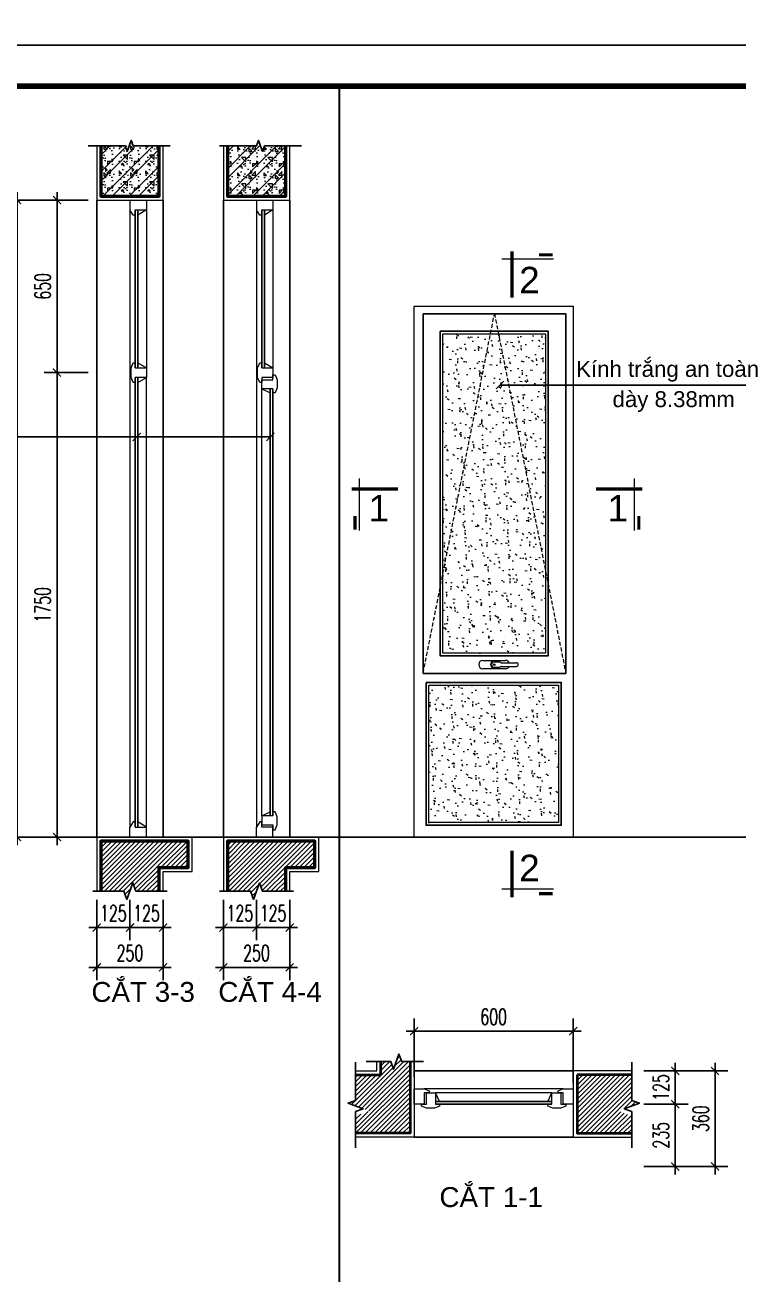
# Model space of a CAD drawing. Header units: millimetres. Extents: x -229618 to 2906, y -178063 to 96806.
# Drawn here: x -12732 to -10044, y -52695 to -47989 of the extents above; entities that cross this region are included whole.
import ezdxf
from ezdxf.enums import TextEntityAlignment as Align

# ---------------------------------------------------------------- set-up
doc = ezdxf.new("R2010")
doc.units = ezdxf.units.MM
doc.header["$LTSCALE"] = 200
doc.header["$MEASUREMENT"] = 0
doc.header["$PDMODE"] = 3
doc.header["$PDSIZE"] = 50
doc.linetypes.add('DASHED2', pattern=[0.375, 0.25, -0.125])
doc.layers.get('0').update_dxf_attribs({"color": 95, "linetype": 'CONTINUOUS'})
doc.layers.get('DEFPOINTS').update_dxf_attribs({"linetype": 'CONTINUOUS'})
for name, color, linetype, lineweight in [('A-Wall', 1, 'CONTINUOUS', 50), ('cat', 1, 'CONTINUOUS', 40), ('hatch', 250, 'CONTINUOUS', 5), ('khuat', 8, 'DASHED2', 15), ('nho', 252, 'CONTINUOUS', 15), ('thay', 7, 'CONTINUOUS', 18)]:
    doc.layers.add(name, color=color, linetype=linetype, lineweight=lineweight)
for name, color, linetype in [('CUA', 145, 'CONTINUOUS'), ('DIM', 251, 'CONTINUOUS'), ('KHUNGTEN', 7, 'CONTINUOUS'), ('TEXT', 33, 'CONTINUOUS')]:
    doc.layers.add(name, color=color, linetype=linetype)
doc.layers.add('in', color=203, linetype='CONTINUOUS', lineweight=5, plot=False)
doc.styles.add('Aria H iso', font='Vharial_0.ttf')
doc.styles.add('Arial iso', font='vnarial_0.ttf')
doc.styles.add('Scale', font='vnsimli.shx', dxfattribs={"width": 0.65, "bigfont": 'bigfont.shx'})
doc.dimstyles.new('Scale', dxfattribs={"dimscale": 75, "dimtxt": 2, "dimasz": 1, "dimexe": 1.6, "dimexo": 0, "dimgap": 0.8, "dimtad": 1, "dimdec": 0, "dimzin": 0, "dimdsep": 46, "dimtxsty": 'Scale', "dimblk": 'ARCHTICK', "dimcen": 0.1, "dimdle": 1, "dimclrd": 256, "dimclre": 256, "dimclrt": 3, "dimadec": 0, "dimazin": 0, "dimtfac": 1, "dimtdec": 0, "dimtix": 1, "dimtmove": 2, "dimatfit": 3, "dimldrblk": 'ARCHTICK', "dimfxl": 0, "dimtolj": 1, "dimtzin": 0, "dimarcsym": 0})
pattern_1 = [(45, (-206720.184, -29857.729), (-8.8388348, 8.8388348), [])]

# ---------------------------------------------------------------- blocks, each defined once
blk = doc.blocks.new('KhungA3')
at = {"layer": 'DEFPOINTS', "color": 8}
blk.add_lwpolyline([(-3.74, 3.81), (416.31, 3.81), (416.31, 300.81), (-3.74, 300.81)], close=True, dxfattribs=at)
at = {"layer": 'KHUNGTEN', "color": 4, "const_width": 0.724}
blk.add_lwpolyline([(7.54, 8.99), (411.13, 8.99), (411.13, 295.64), (7.54, 295.64)], close=True, dxfattribs=at)
blk = doc.blocks.new('do bien')
at = {"ltscale": 0.5}
for p in [(0, 0), (12, -57), (12, -57)]:
    blk.add_line(p, (0, -37), dxfattribs=at)
for p, q in [((0, 0), (62, 0)), ((62, 0), (62, -37)), ((62, 0), (62, -37)), ((20, -37), (20, -57)), ((20, -37), (20, -57)), ((20, -37), (62, -37)), ((62, -37), (30, -57)), ((47.1, -31), (47.1, -31)), ((47.1, -31), (47.1, -31)), ((20, -57), (12, -57)), ((20, -57), (12, -57))]:
    blk.add_line(p, q)
blk = doc.blocks.new('do giua2')
for p, q in [((26, 37), (58, 18)), ((26, -37), (58, -18))]:
    blk.add_line(p, q)
blk.add_lwpolyline([(58, -18), (16, -18), (16, -37), (8, -37), (0, -18), (0, 18), (8, 37), (16, 37), (16, 18), (58, 18), (58, -18)])
blk = doc.blocks.new('dogiua3')
blk.add_line((26, 37), (58, 18))
blk.add_lwpolyline([(58, -18), (16, -18), (16, -37), (8, -37), (0, -18), (0, 18), (8, 37), (16, 37), (16, 18), (58, 18), (58, -18)])
blk = doc.blocks.new('_ArchTick')
at = {"color": 0, "linetype": 'ByBlock', "const_width": 0.15}
blk.add_lwpolyline([(-0.5, -0.5), (0.5, 0.5)], dxfattribs=at)
blk = doc.blocks.new('*D501')
at = {"layer": 'DEFPOINTS', "color": 0, "linetype": 'Continuous'}
for p in [(-12494.1, -48648.9), (-12611.6, -49298.9), (-12494.1, -49298.9)]:
    blk.add_point(p, dxfattribs=at)
at = {"layer": 'DIM', "linetype": 'Continuous', "lineweight": -2}
for p, q in [((-12494.1, -48648.9), (-12659.6, -48648.9)), ((-12611.6, -48618.9), (-12611.6, -49328.9)), ((-12494.1, -49298.9), (-12659.6, -49298.9))]:
    blk.add_line(p, q, dxfattribs=at)
at = {"layer": 'DIM', "linetype": 'Continuous', "lineweight": -2, "xscale": 30, "yscale": 30, "zscale": 30}
for p, rotation in [((-12611.6, -48648.9), 90), ((-12611.6, -49298.9), 270)]:
    blk.add_blockref('_ArchTick', p, dxfattribs=dict(at, rotation=rotation))
at = {"layer": 'DIM', "color": 3, "linetype": 'Continuous', "insert": (-12665.6, -48973.9), "char_height": 60, "attachment_point": 5, "rotation": 90, "style": 'Scale'}
blk.add_mtext('\\A1;650', dxfattribs=at)
blk = doc.blocks.new('*D502')
at = {"layer": 'DEFPOINTS', "color": 0, "linetype": 'Continuous'}
for p in [(-12494.1, -49298.9), (-12611.6, -51048.9), (-12494.1, -51048.9)]:
    blk.add_point(p, dxfattribs=at)
at = {"layer": 'DIM', "linetype": 'Continuous', "lineweight": -2}
for p, q in [((-12494.1, -49298.9), (-12659.6, -49298.9)), ((-12611.6, -49268.9), (-12611.6, -51078.9)), ((-12494.1, -51048.9), (-12659.6, -51048.9))]:
    blk.add_line(p, q, dxfattribs=at)
at = {"layer": 'DIM', "linetype": 'Continuous', "lineweight": -2, "xscale": 30, "yscale": 30, "zscale": 30}
for p, rotation in [((-12611.6, -49298.9), 90), ((-12611.6, -51048.9), 270)]:
    blk.add_blockref('_ArchTick', p, dxfattribs=dict(at, rotation=rotation))
at = {"layer": 'DIM', "color": 3, "linetype": 'Continuous', "insert": (-12665.6, -50173.9), "char_height": 60, "attachment_point": 5, "rotation": 90, "style": 'Scale'}
blk.add_mtext('\\A1;1750', dxfattribs=at)
blk = doc.blocks.new('*D503')
at = {"layer": 'DEFPOINTS', "color": 0, "linetype": 'Continuous'}
for p in [(-12761.6, -48648.9), (-12494.1, -48648.9), (-12494.1, -51048.9)]:
    blk.add_point(p, dxfattribs=at)
at = {"layer": 'DIM', "linetype": 'Continuous', "lineweight": -2}
for p, q in [((-12494.1, -48648.9), (-12809.6, -48648.9)), ((-12761.6, -51078.9), (-12761.6, -48618.9)), ((-12494.1, -51048.9), (-12809.6, -51048.9))]:
    blk.add_line(p, q, dxfattribs=at)
at = {"layer": 'DIM', "linetype": 'Continuous', "lineweight": -2, "xscale": 30, "yscale": 30, "zscale": 30}
for p, rotation in [((-12761.6, -48648.9), 90), ((-12761.6, -51048.9), 270)]:
    blk.add_blockref('_ArchTick', p, dxfattribs=dict(at, rotation=rotation))
at = {"layer": 'DIM', "color": 3, "linetype": 'Continuous', "insert": (-12815.6, -49848.9), "char_height": 60, "attachment_point": 5, "rotation": 90, "style": 'Scale'}
blk.add_mtext('\\A1;2400', dxfattribs=at)
blk = doc.blocks.new('*D510')
at = {"layer": 'DEFPOINTS', "color": 0, "linetype": 'Continuous'}
for p in [(-12461.6, -51284.9), (-12336.6, -51284.9), (-12336.6, -51389.6)]:
    blk.add_point(p, dxfattribs=at)
at = {"layer": 'DIM', "linetype": 'Continuous', "lineweight": -2}
for p, q in [((-12461.6, -51284.9), (-12461.6, -51437.6)), ((-12336.6, -51284.9), (-12336.6, -51437.6)), ((-12461.6, -51389.6), (-12491.6, -51389.6)), ((-12461.6, -51389.6), (-12336.6, -51389.6)), ((-12336.6, -51389.6), (-12306.6, -51389.6))]:
    blk.add_line(p, q, dxfattribs=at)
at = {"layer": 'DIM', "linetype": 'Continuous', "lineweight": -2, "xscale": 30, "yscale": 30, "zscale": 30}
blk.add_blockref('_ArchTick', (-12461.6, -51389.6), dxfattribs=at)
at = {"layer": 'DIM', "linetype": 'Continuous', "lineweight": -2, "xscale": 30, "yscale": 30, "zscale": 30, "rotation": 180}
blk.add_blockref('_ArchTick', (-12336.6, -51389.6), dxfattribs=at)
at = {"layer": 'DIM', "color": 3, "linetype": 'Continuous', "insert": (-12399.1, -51335.6), "char_height": 60, "attachment_point": 5, "style": 'Scale'}
blk.add_mtext('\\A1;125', dxfattribs=at)
blk = doc.blocks.new('*D511')
at = {"layer": 'DEFPOINTS', "color": 0, "linetype": 'Continuous'}
for p in [(-12336.6, -51284.9), (-12211.6, -51284.9), (-12211.6, -51389.6)]:
    blk.add_point(p, dxfattribs=at)
at = {"layer": 'DIM', "linetype": 'Continuous', "lineweight": -2}
for p, q in [((-12336.6, -51284.9), (-12336.6, -51437.6)), ((-12211.6, -51284.9), (-12211.6, -51437.6)), ((-12336.6, -51389.6), (-12366.6, -51389.6)), ((-12336.6, -51389.6), (-12211.6, -51389.6)), ((-12211.6, -51389.6), (-12181.6, -51389.6))]:
    blk.add_line(p, q, dxfattribs=at)
at = {"layer": 'DIM', "linetype": 'Continuous', "lineweight": -2, "xscale": 30, "yscale": 30, "zscale": 30}
blk.add_blockref('_ArchTick', (-12336.6, -51389.6), dxfattribs=at)
at = {"layer": 'DIM', "linetype": 'Continuous', "lineweight": -2, "xscale": 30, "yscale": 30, "zscale": 30, "rotation": 180}
blk.add_blockref('_ArchTick', (-12211.6, -51389.6), dxfattribs=at)
at = {"layer": 'DIM', "color": 3, "linetype": 'Continuous', "insert": (-12274.1, -51335.6), "char_height": 60, "attachment_point": 5, "style": 'Scale'}
blk.add_mtext('\\A1;125', dxfattribs=at)
blk = doc.blocks.new('*D512')
at = {"layer": 'DEFPOINTS', "color": 0, "linetype": 'Continuous'}
for p in [(-12461.6, -51284.9), (-12211.6, -51284.9), (-12211.6, -51539.6)]:
    blk.add_point(p, dxfattribs=at)
at = {"layer": 'DIM', "linetype": 'Continuous', "lineweight": -2}
for p, q in [((-12461.6, -51284.9), (-12461.6, -51587.6)), ((-12211.6, -51284.9), (-12211.6, -51587.6)), ((-12491.6, -51539.6), (-12181.6, -51539.6))]:
    blk.add_line(p, q, dxfattribs=at)
at = {"layer": 'DIM', "linetype": 'Continuous', "lineweight": -2, "xscale": 30, "yscale": 30, "zscale": 30, "rotation": 180}
blk.add_blockref('_ArchTick', (-12461.6, -51539.6), dxfattribs=at)
at = {"layer": 'DIM', "linetype": 'Continuous', "lineweight": -2, "xscale": 30, "yscale": 30, "zscale": 30}
blk.add_blockref('_ArchTick', (-12211.6, -51539.6), dxfattribs=at)
at = {"layer": 'DIM', "color": 3, "linetype": 'Continuous', "insert": (-12336.6, -51485.6), "char_height": 60, "attachment_point": 5, "style": 'Scale'}
blk.add_mtext('\\A1;250', dxfattribs=at)
blk = doc.blocks.new('*D513')
at = {"layer": 'DEFPOINTS', "color": 0, "linetype": 'Continuous'}
for p in [(-11984.4, -51284.9), (-11859.4, -51284.9), (-11859.4, -51389.6)]:
    blk.add_point(p, dxfattribs=at)
at = {"layer": 'DIM', "linetype": 'Continuous', "lineweight": -2}
for p, q in [((-11984.4, -51284.9), (-11984.4, -51437.6)), ((-11859.4, -51284.9), (-11859.4, -51437.6)), ((-11984.4, -51389.6), (-12014.4, -51389.6)), ((-11984.4, -51389.6), (-11859.4, -51389.6)), ((-11859.4, -51389.6), (-11829.4, -51389.6))]:
    blk.add_line(p, q, dxfattribs=at)
at = {"layer": 'DIM', "linetype": 'Continuous', "lineweight": -2, "xscale": 30, "yscale": 30, "zscale": 30}
blk.add_blockref('_ArchTick', (-11984.4, -51389.6), dxfattribs=at)
at = {"layer": 'DIM', "linetype": 'Continuous', "lineweight": -2, "xscale": 30, "yscale": 30, "zscale": 30, "rotation": 180}
blk.add_blockref('_ArchTick', (-11859.4, -51389.6), dxfattribs=at)
at = {"layer": 'DIM', "color": 3, "linetype": 'Continuous', "insert": (-11921.9, -51335.6), "char_height": 60, "attachment_point": 5, "style": 'Scale'}
blk.add_mtext('\\A1;125', dxfattribs=at)
blk = doc.blocks.new('*D514')
at = {"layer": 'DEFPOINTS', "color": 0, "linetype": 'Continuous'}
for p in [(-11859.4, -51284.9), (-11734.4, -51284.9), (-11734.4, -51389.6)]:
    blk.add_point(p, dxfattribs=at)
at = {"layer": 'DIM', "linetype": 'Continuous', "lineweight": -2}
for p, q in [((-11859.4, -51284.9), (-11859.4, -51437.6)), ((-11734.4, -51284.9), (-11734.4, -51437.6)), ((-11859.4, -51389.6), (-11889.4, -51389.6)), ((-11859.4, -51389.6), (-11734.4, -51389.6)), ((-11734.4, -51389.6), (-11704.4, -51389.6))]:
    blk.add_line(p, q, dxfattribs=at)
at = {"layer": 'DIM', "linetype": 'Continuous', "lineweight": -2, "xscale": 30, "yscale": 30, "zscale": 30}
blk.add_blockref('_ArchTick', (-11859.4, -51389.6), dxfattribs=at)
at = {"layer": 'DIM', "linetype": 'Continuous', "lineweight": -2, "xscale": 30, "yscale": 30, "zscale": 30, "rotation": 180}
blk.add_blockref('_ArchTick', (-11734.4, -51389.6), dxfattribs=at)
at = {"layer": 'DIM', "color": 3, "linetype": 'Continuous', "insert": (-11796.9, -51335.6), "char_height": 60, "attachment_point": 5, "style": 'Scale'}
blk.add_mtext('\\A1;125', dxfattribs=at)
blk = doc.blocks.new('*D515')
at = {"layer": 'DEFPOINTS', "color": 0, "linetype": 'Continuous'}
for p in [(-11984.4, -51284.9), (-11734.4, -51284.9), (-11734.4, -51539.6)]:
    blk.add_point(p, dxfattribs=at)
at = {"layer": 'DIM', "linetype": 'Continuous', "lineweight": -2}
for p, q in [((-11984.4, -51284.9), (-11984.4, -51587.6)), ((-11734.4, -51284.9), (-11734.4, -51587.6)), ((-12014.4, -51539.6), (-11704.4, -51539.6))]:
    blk.add_line(p, q, dxfattribs=at)
at = {"layer": 'DIM', "linetype": 'Continuous', "lineweight": -2, "xscale": 30, "yscale": 30, "zscale": 30, "rotation": 180}
blk.add_blockref('_ArchTick', (-11984.4, -51539.6), dxfattribs=at)
at = {"layer": 'DIM', "linetype": 'Continuous', "lineweight": -2, "xscale": 30, "yscale": 30, "zscale": 30}
blk.add_blockref('_ArchTick', (-11734.4, -51539.6), dxfattribs=at)
at = {"layer": 'DIM', "color": 3, "linetype": 'Continuous', "insert": (-11859.4, -51485.6), "char_height": 60, "attachment_point": 5, "style": 'Scale'}
blk.add_mtext('\\A1;250', dxfattribs=at)
blk = doc.blocks.new('cactn')
at = {"layer": 'thay', "ltscale": 600}
blk.add_line((-9225, 9972), (-9225, -2458), dxfattribs=at)
at = {"layer": 'thay', "ltscale": 600, "const_width": 762}
for points in [[(-10263, 9771), (-10263, 6486)], [(0, 0), (-11114, 0)]]:
    blk.add_lwpolyline(points, dxfattribs=at)
at = {"layer": 'TEXT', "style": 'Aria H iso'}
blk.add_attdef('A', text='', height=6350, dxfattribs=at).set_placement((-4573, 4581), align=Align.MIDDLE_CENTER)
blk = doc.blocks.new('cactd')
at = {"layer": 'thay', "ltscale": 600}
blk.add_line((-9972, -9225), (2458, -9225), dxfattribs=at)
at = {"layer": 'thay', "ltscale": 600, "const_width": 762}
for points in [[(0, 0), (0, -11114)], [(-9771, -10263), (-6486, -10263)]]:
    blk.add_lwpolyline(points, dxfattribs=at)
at = {"layer": 'TEXT', "style": 'Aria H iso'}
blk.add_attdef('1', text='', height=6350, dxfattribs=at).set_placement((-4149, -4127), align=Align.MIDDLE_CENTER)
blk = doc.blocks.new('*D662')
at = {"layer": 'DEFPOINTS', "color": 0, "linetype": 'Continuous'}
for p in [(-11265.3, -51779.8), (-11265.3, -51952.8), (-10665.3, -51972.8)]:
    blk.add_point(p, dxfattribs=at)
at = {"layer": 'DIM', "linetype": 'Continuous', "lineweight": -2}
for p, q in [((-11265.3, -51952.8), (-11265.3, -51731.8)), ((-10665.3, -51972.8), (-10665.3, -51731.8)), ((-10635.3, -51779.8), (-11295.3, -51779.8))]:
    blk.add_line(p, q, dxfattribs=at)
at = {"layer": 'DIM', "linetype": 'Continuous', "lineweight": -2, "xscale": 30, "yscale": 30, "zscale": 30, "rotation": 180}
blk.add_blockref('_ArchTick', (-11265.3, -51779.8), dxfattribs=at)
at = {"layer": 'DIM', "linetype": 'Continuous', "lineweight": -2, "xscale": 30, "yscale": 30, "zscale": 30}
blk.add_blockref('_ArchTick', (-10665.3, -51779.8), dxfattribs=at)
at = {"layer": 'DIM', "color": 3, "linetype": 'Continuous', "insert": (-10965.3, -51725.8), "char_height": 60, "attachment_point": 5, "style": 'Scale'}
blk.add_mtext('\\A1;600', dxfattribs=at)
blk = doc.blocks.new('*D682')
at = {"layer": 'DEFPOINTS', "color": 0, "linetype": 'Continuous'}
for p in [(-10398.7, -51929.8), (-10398.7, -52054.8), (-10280.6, -52054.8)]:
    blk.add_point(p, dxfattribs=at)
at = {"layer": 'DIM', "linetype": 'Continuous', "lineweight": -2}
for p, q in [((-10280.6, -51929.8), (-10280.6, -51899.8)), ((-10398.7, -51929.8), (-10232.6, -51929.8)), ((-10280.6, -51929.8), (-10280.6, -52054.8)), ((-10398.7, -52054.8), (-10232.6, -52054.8)), ((-10280.6, -52054.8), (-10280.6, -52084.8))]:
    blk.add_line(p, q, dxfattribs=at)
at = {"layer": 'DIM', "linetype": 'Continuous', "lineweight": -2, "xscale": 30, "yscale": 30, "zscale": 30}
for p, rotation in [((-10280.6, -51929.8), 270), ((-10280.6, -52054.8), 90)]:
    blk.add_blockref('_ArchTick', p, dxfattribs=dict(at, rotation=rotation))
at = {"layer": 'DIM', "color": 3, "linetype": 'Continuous', "insert": (-10334.6, -51992.3), "char_height": 60, "attachment_point": 5, "rotation": 90, "style": 'Scale'}
blk.add_mtext('\\A1;125', dxfattribs=at)
blk = doc.blocks.new('*D683')
at = {"layer": 'DEFPOINTS', "color": 0, "linetype": 'Continuous'}
for p in [(-10398.7, -52054.8), (-10398.7, -52289.8), (-10280.6, -52289.8)]:
    blk.add_point(p, dxfattribs=at)
at = {"layer": 'DIM', "linetype": 'Continuous', "lineweight": -2}
for p, q in [((-10280.6, -52024.8), (-10280.6, -52319.8)), ((-10398.7, -52054.8), (-10232.6, -52054.8)), ((-10398.7, -52289.8), (-10232.6, -52289.8))]:
    blk.add_line(p, q, dxfattribs=at)
at = {"layer": 'DIM', "linetype": 'Continuous', "lineweight": -2, "xscale": 30, "yscale": 30, "zscale": 30}
for p, rotation in [((-10280.6, -52054.8), 90), ((-10280.6, -52289.8), 270)]:
    blk.add_blockref('_ArchTick', p, dxfattribs=dict(at, rotation=rotation))
at = {"layer": 'DIM', "color": 3, "linetype": 'Continuous', "insert": (-10334.6, -52172.3), "char_height": 60, "attachment_point": 5, "rotation": 90, "style": 'Scale'}
blk.add_mtext('\\A1;235', dxfattribs=at)
blk = doc.blocks.new('*D684')
at = {"layer": 'DEFPOINTS', "color": 0, "linetype": 'Continuous'}
for p in [(-10398.7, -51929.8), (-10398.7, -52289.8), (-10130.6, -52289.8)]:
    blk.add_point(p, dxfattribs=at)
at = {"layer": 'DIM', "linetype": 'Continuous', "lineweight": -2}
for p, q in [((-10130.6, -51899.8), (-10130.6, -52319.8)), ((-10398.7, -51929.8), (-10082.6, -51929.8)), ((-10398.7, -52289.8), (-10082.6, -52289.8))]:
    blk.add_line(p, q, dxfattribs=at)
at = {"layer": 'DIM', "linetype": 'Continuous', "lineweight": -2, "xscale": 30, "yscale": 30, "zscale": 30}
for p, rotation in [((-10130.6, -51929.8), 90), ((-10130.6, -52289.8), 270)]:
    blk.add_blockref('_ArchTick', p, dxfattribs=dict(at, rotation=rotation))
at = {"layer": 'DIM', "color": 3, "linetype": 'Continuous', "insert": (-10184.6, -52109.8), "char_height": 60, "attachment_point": 5, "rotation": 90, "style": 'Scale'}
blk.add_mtext('\\A1;360', dxfattribs=at)

msp = doc.modelspace()

# ---------------------------------------------------------------- hatches: boundary and pattern name
at = {"layer": 'hatch', "linetype": 'Continuous'}
h = msp.add_hatch(dxfattribs=at)
h.set_pattern_fill('BT', color=256, scale=100, style=0)
h.set_pattern_definition([(0, (112298.07, 21386.82), (0, 100), [0, -100]), (0, (112227.42, 21430.06), (0, 100), [0, -100]), (0, (112230.56, 21412.45), (0, 100), [0, -100]), (0, (112265.78, 21420.67), (0, 100), [0, -100]), (0, (112246.8, 21449.43), (0, 100), [0, -100]), (0, (112241.71, 21436.71), (0, 100), [0, -100]), (0, (112250.71, 21458.03), (0, 100), [0, -100]), (0, (112236.82, 21466.45), (0, 100), [0, -100]), (0, (112255.99, 21444.53), (0, 100), [0, -100]), (0, (112223.9, 21444.93), (0, 100), [0, -100]), (0, (112287.89, 21445.32), (0, 100), [0, -100]), (0, (112302.37, 21448.06), (0, 100), [0, -100]), (0, (112294.94, 21437.88), (0, 100), [0, -100]), (0, (112297.09, 21424.19), (0, 100), [0, -100]), (0, (112271.06, 21436.12), (0, 100), [0, -100]), (0, (112270.28, 21408.54), (0, 100), [0, -100]), (0, (112270.28, 21399.93), (0, 100), [0, -100]), (0, (112222.92, 21397.98), (0, 100), [0, -100]), (0, (112262.45, 21409.71), (0, 100), [0, -100]), (0, (112262.84, 21376.46), (0, 100), [0, -100]), (0, (112252.08, 21397.78), (0, 100), [0, -100]), (0, (112252.86, 21388), (0, 100), [0, -100]), (0, (112239.95, 21380.76), (0, 100), [0, -100]), (0, (112246.6, 21394.06), (0, 100), [0, -100]), (0, (112241.91, 21398.17), (0, 100), [0, -100]), (45, (112294.77, 21395.1), (0, 100.00003), [8, -133.4214]), (135, (112300.42, 21400.756), (-100.00003, 0), [8, -133.4214]), (270, (112294.77, 21406.41), (100, -2e-14), [11.3137, -88.6863]), (180, (112291.29, 21396.37), (-1e-14, -100), [12, -88]), (270, (112279.29, 21396.37), (100, -2e-14), [12, -88]), (45, (112279.295, 21384.37), (0, 100.00003), [16.9706, -124.4508]), (90, (112254.29, 21403.29), (-100, 6e-15), [16.8, -83.2]), (180, (112254.29, 21420.09), (-1e-14, -100), [16.8, -83.2]), (315, (112237.49, 21420.09), (100.00003, -2e-14), [23.7588, -117.6626]), (135, (112240.06, 21385.31), (-100.00003, 0), [7, -134.4214]), (225, (112235.11, 21390.26), (-1e-14, -100.00003), [7, -134.4214]), (0, (112230.16, 21385.31), (0, 100), [9.8995, -90.1005]), (0, (112276.61, 21452.91), (0, 100), [13.75, -86.25]), (90, (112290.36, 21452.91), (-100, 6e-15), [13.75, -86.25]), (225, (112290.36, 21466.66), (-1e-14, -100.00003), [19.4454, -121.9759]), (270, (112265.05, 21454.9), (100, -2e-14), [12.5, -87.5]), (0, (112265.05, 21442.4), (0, 100), [12.5, -87.5]), (135, (112277.546, 21442.4), (-100.00003, 0), [17.6777, -123.7437]), (45, (112271.405, 21458.755), (0, 100.00003), [8.5, -132.9214]), (135, (112277.416, 21464.765), (-100.00003, 0), [8.5, -132.9214]), (270, (112271.41, 21470.78), (100, -2e-14), [12.0208, -87.9792]), (135, (112232.14, 21451.555), (-100.00003, 0), [14.1421, -127.2792]), (0, (112222.14, 21451.55), (0, 100), [10, -90]), (270, (112222.14, 21461.55), (100, -2e-14), [10, -90]), (45, (112214.775, 21373.994), (-49.497475, 49.497475), []), (45, (112249.775, 21373.994), (-49.497475, 49.497475), [])])
h.paths.add_polyline_path([(-12226.6, -48445.1), (-12306.6, -48445.1), (-12314.1, -48465.7), (-12327.1, -48430.1), (-12331.2, -48430.1), (-12336.6, -48445.1), (-12446.6, -48445.1), (-12446.6, -48633.9), (-12226.6, -48633.9)])
h = msp.add_hatch(dxfattribs=at)
h.set_pattern_fill('BT', color=256, scale=100, style=0)
h.set_pattern_definition([(0, (149444.26, 37278.38), (0, 100), [0, -100]), (0, (149373.62, 37321.61), (0, 100), [0, -100]), (0, (149376.75, 37304.01), (0, 100), [0, -100]), (0, (149411.98, 37312.22), (0, 100), [0, -100]), (0, (149392.99, 37340.98), (0, 100), [0, -100]), (0, (149387.91, 37328.26), (0, 100), [0, -100]), (0, (149396.91, 37349.59), (0, 100), [0, -100]), (0, (149383.01, 37358), (0, 100), [0, -100]), (0, (149402.19, 37336.09), (0, 100), [0, -100]), (0, (149370.1, 37336.48), (0, 100), [0, -100]), (0, (149434.09, 37336.87), (0, 100), [0, -100]), (0, (149448.57, 37339.61), (0, 100), [0, -100]), (0, (149441.13, 37329.44), (0, 100), [0, -100]), (0, (149443.29, 37315.74), (0, 100), [0, -100]), (0, (149417.26, 37327.68), (0, 100), [0, -100]), (0, (149416.48, 37300.09), (0, 100), [0, -100]), (0, (149416.48, 37291.49), (0, 100), [0, -100]), (0, (149369.12, 37289.53), (0, 100), [0, -100]), (0, (149408.65, 37301.27), (0, 100), [0, -100]), (0, (149409.04, 37268.01), (0, 100), [0, -100]), (0, (149398.28, 37289.33), (0, 100), [0, -100]), (0, (149399.06, 37279.55), (0, 100), [0, -100]), (0, (149386.14, 37272.31), (0, 100), [0, -100]), (0, (149392.8, 37285.62), (0, 100), [0, -100]), (0, (149388.1, 37289.73), (0, 100), [0, -100]), (45, (149440.96, 37286.654), (0, 100.00003), [8, -133.4214]), (135, (149446.62, 37292.31), (-100.00003, 0), [8, -133.4214]), (270, (149440.96, 37297.97), (100, -2e-14), [11.3137, -88.6863]), (180, (149437.49, 37287.93), (-1e-14, -100), [12, -88]), (270, (149425.49, 37287.93), (100, -2e-14), [12, -88]), (45, (149425.49, 37275.93), (0, 100.00003), [16.9706, -124.4508]), (90, (149400.48, 37294.84), (-100, 6e-15), [16.8, -83.2]), (180, (149400.48, 37311.64), (-1e-14, -100), [16.8, -83.2]), (315, (149383.685, 37311.64), (100.00003, -2e-14), [23.7588, -117.6626]), (135, (149386.255, 37276.86), (-100.00003, 0), [7, -134.4214]), (225, (149381.305, 37281.81), (-1e-14, -100.00003), [7, -134.4214]), (0, (149376.36, 37276.86), (0, 100), [9.8995, -90.1005]), (0, (149422.81, 37344.47), (0, 100), [13.75, -86.25]), (90, (149436.56, 37344.47), (-100, 6e-15), [13.75, -86.25]), (225, (149436.556, 37358.216), (-1e-14, -100.00003), [19.4454, -121.9759]), (270, (149411.24, 37346.46), (100, -2e-14), [12.5, -87.5]), (0, (149411.24, 37333.96), (0, 100), [12.5, -87.5]), (135, (149423.74, 37333.96), (-100.00003, 0), [17.6777, -123.7437]), (45, (149417.6, 37350.31), (0, 100.00003), [8.5, -132.9214]), (135, (149423.61, 37356.32), (-100.00003, 0), [8.5, -132.9214]), (270, (149417.6, 37362.33), (100, -2e-14), [12.0208, -87.9792]), (135, (149378.34, 37343.11), (-100.00003, 0), [14.1421, -127.2792]), (0, (149368.34, 37343.11), (0, 100), [10, -90]), (270, (149368.34, 37353.11), (100, -2e-14), [10, -90]), (45, (149360.97, 37265.55), (-49.497475, 49.497475), []), (45, (149395.97, 37265.55), (-49.497475, 49.497475), [])])
h.paths.add_polyline_path([(-11749.4, -48445.1), (-11829.4, -48445.1), (-11836.9, -48465.7), (-11849.9, -48430.1), (-11853.9, -48430.1), (-11859.4, -48445.1), (-11969.4, -48445.1), (-11969.4, -48633.9), (-11749.4, -48633.9)])
h = msp.add_hatch(dxfattribs=at)
h.set_pattern_fill('CATTHO', color=256, scale=30, angle=135, style=0)
h.set_pattern_definition([(172.5, (-11210.296, -50993.86), (-39.5378, -42.2104), [9, -45.6, 0, -51, 0, -48.75]), (142.5, (-11210.296, -50993.86), (-97.4094, -22.324), [9, -24.6, 0, -41.1, 0, -15.75]), (102.5, (-11184.203, -51019.95), (-66.181, 65.9409), [9, -15, 0, -54, 0, -70.5]), (92.5, (-11184.2, -51019.95), (-82.388, 45.1513), [9, -7.5, 0, -35.4, 0, -40.5])])
h.paths.add_polyline_path([(-11157.3, -49152.9), (-11157.3, -50355.9), (-10769.3, -50355.9), (-10769.3, -49152.9)])
h.paths.add_polyline_path([(-11210.3, -50475.9), (-11210.3, -50993.9), (-10720.3, -50993.9), (-10720.3, -50475.9)])
h = msp.add_hatch(dxfattribs=at)
h.set_pattern_fill('ANSI31', color=256, scale=100, style=0)
h.set_pattern_definition([(45, (-115719.36, -51584.523), (-8.8388348, 8.8388348), [])])
h.paths.add_polyline_path([(-12226.6, -51163.9), (-12116.6, -51163.9), (-12116.6, -51063.9), (-12446.6, -51063.9), (-12446.6, -51252.6), (-12359.1, -51252.6), (-12347.9, -51283.5), (-12325.4, -51221.7), (-12314.1, -51252.6), (-12226.6, -51252.6)])
h = msp.add_hatch(dxfattribs=at)
h.set_pattern_fill('ANSI31', color=256, scale=100, style=0)
h.set_pattern_definition([(45, (-115816.554, -51584.523), (-8.8388348, 8.8388348), [])])
h.paths.add_polyline_path([(-11639.4, -51063.9), (-11969.4, -51063.9), (-11969.4, -51252.6), (-11881.9, -51252.6), (-11870.6, -51283.5), (-11848.1, -51221.7), (-11836.9, -51252.6), (-11749.4, -51252.6), (-11749.4, -51163.9), (-11639.4, -51163.9)])
h = msp.add_hatch(dxfattribs=at)
h.set_pattern_fill('ANSI31', color=256, scale=100, style=0)
h.set_pattern_definition(pattern_1)
h.paths.add_polyline_path([(-11311.9, -51894.8), (-11280.3, -51894.8), (-11280.3, -52164.8), (-11486.1, -52164.8), (-11486.1, -52099.4), (-11434.6, -52080.6), (-11514.5, -52051.5), (-11486.1, -52041.2), (-11486.1, -51944.8), (-11390.3, -51944.8), (-11390.3, -51894.8), (-11353.3, -51894.8), (-11343, -51923.3), (-11322.3, -51866.4)])
h = msp.add_hatch(dxfattribs=at)
h.set_pattern_fill('ANSI31', color=256, scale=100, style=0)
h.set_pattern_definition(pattern_1)
h.paths.add_polyline_path([(-10444.5, -51944.8), (-10444.5, -52041.2), (-10416, -52051.5), (-10496, -52080.6), (-10444.5, -52099.4), (-10444.5, -52164.8), (-10650.3, -52164.8), (-10650.3, -51944.8)])

# ---------------------------------------------------------------- linework, layer by layer
at = {"layer": 'A-Wall', "color": 1, "linetype": 'Continuous', "lineweight": 50}
for points in [[(-12446.6, -48445.1), (-12446.6, -48633.9), (-12226.6, -48633.9), (-12226.6, -48445.1)], [(-11969.4, -48445.1), (-11969.4, -48633.9), (-11749.4, -48633.9), (-11749.4, -48445.1)], [(-12226.6, -51252.6), (-12226.6, -51163.9), (-12116.6, -51163.9), (-12116.6, -51063.9), (-12446.6, -51063.9), (-12446.6, -51252.6)], [(-11749.4, -51252.6), (-11749.4, -51163.9), (-11639.4, -51163.9), (-11639.4, -51063.9), (-11969.4, -51063.9), (-11969.4, -51252.6)]]:
    msp.add_lwpolyline(points, dxfattribs=at)
at = {"layer": 'cat', "linetype": 'Continuous'}
for points in [[(-11280.3, -51894.8), (-11280.3, -52164.8), (-11486.1, -52164.8)], [(-11390.3, -51944.8), (-11390.3, -51894.8)], [(-11486.1, -51944.8), (-11390.3, -51944.8)], [(-10650.3, -51944.8), (-10650.3, -52164.8), (-10444.5, -52164.8)], [(-10444.5, -51944.8), (-10650.3, -51944.8)]]:
    msp.add_lwpolyline(points, dxfattribs=at)
at = {"layer": 'CUA', "ltscale": 0.5}
for p, q in [((-12461.6, -48648.9), (-12461.6, -51048.9)), ((-12211.6, -48648.9), (-12211.6, -51048.9)), ((-11984.4, -48648.9), (-11984.4, -51048.9)), ((-11734.4, -48648.9), (-11734.4, -51048.9)), ((-12316.6, -49280.9), (-12316.6, -48685.9)), ((-12306.6, -49280.9), (-12306.6, -48685.9)), ((-11839.4, -49280.9), (-11839.4, -48685.9)), ((-11829.4, -49280.9), (-11829.4, -48685.9)), ((-11231.3, -50431.9), (-11231.3, -49076.9)), ((-12316.6, -51011.9), (-12316.6, -49316.9)), ((-12306.6, -51011.9), (-12306.6, -49316.9)), ((-11807.4, -50968.9), (-11807.4, -49359.9)), ((-11797.4, -50968.9), (-11797.4, -49359.9))]:
    msp.add_line(p, q, dxfattribs=at)
at = {"layer": 'CUA', "linetype": 'Continuous'}
for p, q in [((-10665.3, -51929.8), (-11265.3, -51929.8)), ((-11265.3, -52179.8), (-10665.3, -52179.8))]:
    msp.add_line(p, q, dxfattribs=at)
at = {"layer": 'CUA'}
for p, q in [((-10746.3, -52044.8), (-11184.3, -52044.8)), ((-10746.3, -52054.8), (-11184.3, -52054.8))]:
    msp.add_line(p, q, dxfattribs=at)
for points in [[(-12494.5, -48445.1), (-12354.5, -48445.1), (-12347, -48465.7), (-12332, -48424.5), (-12324.5, -48445.1), (-12184.5, -48445.1)], [(-11689.4, -48445.1), (-11829.4, -48445.1), (-11836.9, -48465.7), (-11851.9, -48424.5), (-11859.4, -48445.1), (-11999.4, -48445.1)], [(-11486.1, -51896.4), (-11486.1, -52041.2), (-11514.5, -52051.5), (-11457.6, -52072.2), (-11486.1, -52082.6), (-11486.1, -52219.8)], [(-11445.4, -51894.8), (-11353.3, -51894.8), (-11343, -51923.3), (-11322.3, -51866.4), (-11311.9, -51894.8), (-11229.5, -51894.8)], [(-10444.5, -51896.4), (-10444.5, -52041.2), (-10416, -52051.5), (-10473, -52072.2), (-10444.5, -52082.6), (-10444.5, -52219.8)]]:
    msp.add_lwpolyline(points, dxfattribs=at)
at = {"layer": 'CUA', "ltscale": 0.5}
msp.add_lwpolyline([(-11231.3, -50431.9), (-10693.3, -50431.9), (-10693.3, -49076.9), (-11231.3, -49076.9)], dxfattribs=at)
for points in [[(-11167.3, -49142.9), (-10759.3, -49142.9), (-10759.3, -50365.9), (-11167.3, -50365.9)], [(-11220.3, -50465.9), (-10710.3, -50465.9), (-10710.3, -51003.9), (-11220.3, -51003.9)]]:
    msp.add_lwpolyline(points, close=True, dxfattribs=at)
at = {"layer": 'DIM', "linetype": 'Continuous'}
msp.add_line((-13308.3, -51048.9), (-9325, -51048.9), dxfattribs=at)
for points in [[(-12476.6, -51252.6), (-12359.1, -51252.6), (-12347.9, -51283.5), (-12325.4, -51221.7), (-12314.1, -51252.6), (-12196.6, -51252.6)], [(-11999.4, -51252.6), (-11881.9, -51252.6), (-11870.6, -51283.5), (-11848.1, -51221.7), (-11836.9, -51252.6), (-11719.4, -51252.6)]]:
    msp.add_lwpolyline(points, dxfattribs=at)
at = {"layer": 'hatch', "linetype": 'Continuous'}
for points in [[(-12461.6, -48445.1), (-12461.6, -48648.9), (-12211.6, -48648.9), (-12211.6, -48445.1)], [(-11984.4, -48445.1), (-11984.4, -48648.9), (-11734.4, -48648.9), (-11734.4, -48445.1)], [(-12211.6, -51252.6), (-12211.6, -51178.9), (-12101.6, -51178.9), (-12101.6, -51048.9), (-12461.6, -51048.9), (-12461.6, -51252.6)], [(-11734.4, -51252.6), (-11734.4, -51178.9), (-11624.4, -51178.9), (-11624.4, -51048.9), (-11984.4, -51048.9), (-11984.4, -51252.6)], [(-11486.1, -51929.8), (-11405.3, -51929.8), (-11405.3, -51894.8)], [(-11265.3, -51894.8), (-11265.3, -52179.8), (-11486.1, -52179.8)], [(-10444.5, -51929.8), (-10665.3, -51929.8), (-10665.3, -52179.8), (-10444.5, -52179.8)]]:
    msp.add_lwpolyline(points, dxfattribs=at)
for points in [[(-11157.3, -49152.9), (-10769.3, -49152.9), (-10769.3, -50355.9), (-11157.3, -50355.9)], [(-11210.3, -50475.9), (-10720.3, -50475.9), (-10720.3, -50993.9), (-11210.3, -50993.9)]]:
    msp.add_lwpolyline(points, close=True, dxfattribs=at)
at = {"layer": 'in', "linetype": 'Continuous'}
for points in [[(-20344.3, -39154.9), (-7743, -39154.9), (-7743, -48064.9), (-20344.3, -48064.9)], [(-20344.3, -48064.9), (-7743, -48064.9), (-7743, -56974.9), (-20344.3, -56974.9)]]:
    msp.add_lwpolyline(points, close=True, dxfattribs=at)
at = {"layer": 'khuat', "ltscale": 0.3}
for p, q in [((-11231.3, -50431.9), (-10962.3, -49076.9)), ((-10962.3, -49076.9), (-10693.3, -50431.9))]:
    msp.add_line(p, q, dxfattribs=at)
at = {"layer": 'khuat', "color": 6, "ltscale": 0.3, "const_width": 8}
msp.add_lwpolyline([(-11546.9, -48220.2), (-11546.9, -53269.7)], dxfattribs=at)
at = {"layer": 'nho', "linetype": 'Continuous'}
for p, q in [((-12336.6, -48685.9), (-12336.6, -51011.9)), ((-12274.6, -48685.9), (-12274.6, -49280.9)), ((-11859.4, -48685.9), (-11859.4, -51011.9)), ((-11797.4, -48685.9), (-11797.4, -49280.9)), ((-12274.6, -51011.9), (-12274.6, -49316.9)), ((-11839.4, -50968.9), (-11839.4, -49359.9)), ((-10703.3, -51996.8), (-11227.3, -51996.8)), ((-10746.3, -52012.8), (-11184.3, -52012.8))]:
    msp.add_line(p, q, dxfattribs=at)
at = {"layer": 'nho', "ltscale": 0.5}
for p, q in [((-10963.3, -50388.8), (-10944.2, -50388.8)), ((-10943.3, -50389), (-10938.3, -50391.6)), ((-10937.4, -50391.8), (-10879.6, -50391.8)), ((-10963.3, -50408.9), (-10944.2, -50408.9)), ((-10943.3, -50408.7), (-10938.3, -50406.1)), ((-10937.4, -50405.9), (-10879.6, -50405.9))]:
    msp.add_line(p, q, dxfattribs=at)
for points in [[(-11006, -50383.2), (-10920.6, -50383.2)], [(-10953.2, -50414.5), (-11006, -50414.5)], [(-10920.6, -50414.5), (-10953.2, -50414.5)]]:
    msp.add_lwpolyline(points, dxfattribs=at)
msp.add_circle((-10963.3, -50398.9), 2.85, dxfattribs=at)
for centre, radius, start, end in [((-11006, -50398.9), 15.7, 90, 270), ((-10963.3, -50398.9), 13.5, 48.259, 221.741), ((-10963.3, -50398.9), 13.5, 48.259, 311.741), ((-10963.3, -50398.9), 10.1, 90, 270), ((-10944.2, -50390.7), 1.95, 62.8073, 90), ((-10937.4, -50389.8), 1.95, 242.8073, 270), ((-10920.6, -50398.9), 15.7, 26.8451, 90), ((-10879.6, -50398.9), 7.07, 270, 90), ((-10944.2, -50407), 1.95, 270, 297.1927), ((-10937.4, -50407.9), 1.95, 90, 117.1927), ((-10920.6, -50398.9), 15.7, 270, 333.1549)]:
    msp.add_arc(centre, radius, start, end, dxfattribs=at)
at = {"layer": 'thay', "ltscale": 0.5}
for p, q in [((-11839.4, -49359.9), (-11807.4, -49374.9)), ((-11839.4, -50968.9), (-11807.4, -50953.9)), ((-12324.6, -50991.9), (-12336.6, -51011.9)), ((-12324.6, -50991.9), (-12336.6, -51011.9)), ((-12316.6, -50991.9), (-12324.6, -50991.9)), ((-12316.6, -50991.9), (-12324.6, -50991.9)), ((-12316.6, -51011.9), (-12316.6, -50991.9)), ((-12316.6, -51011.9), (-12316.6, -50991.9)), ((-12274.6, -51011.9), (-12306.6, -50991.9)), ((-11847.4, -50991.9), (-11859.4, -51011.9)), ((-11839.4, -50991.9), (-11847.4, -50991.9)), ((-11839.4, -51011.9), (-11839.4, -50991.9)), ((-12336.6, -51048.9), (-12336.6, -51011.9)), ((-12336.6, -51048.9), (-12336.6, -51011.9)), ((-12336.6, -51048.9), (-12336.6, -51011.9)), ((-12336.6, -51048.9), (-12336.6, -51011.9)), ((-12336.6, -51048.9), (-12274.6, -51048.9)), ((-12316.6, -51011.9), (-12274.6, -51011.9)), ((-12289.5, -51017.9), (-12289.5, -51017.9)), ((-12289.5, -51017.9), (-12289.5, -51017.9)), ((-12274.6, -51048.9), (-12274.6, -51011.9)), ((-12274.6, -51048.9), (-12274.6, -51011.9)), ((-11859.4, -51048.9), (-11859.4, -51011.9)), ((-11859.4, -51048.9), (-11859.4, -51011.9)), ((-11859.4, -51048.9), (-11797.4, -51048.9)), ((-11813.4, -51011.9), (-11839.4, -51011.9)), ((-11797.4, -51011.9), (-11839.4, -51011.9)), ((-11812.3, -51017.9), (-11812.3, -51017.9)), ((-11797.4, -51048.9), (-11797.4, -51011.9)), ((-11169.3, -52044.8), (-11184.3, -52012.8)), ((-10761.3, -52044.8), (-10746.3, -52012.8))]:
    msp.add_line(p, q, dxfattribs=at)
for points in [[(-11265.3, -49048.9), (-10665.3, -49048.9), (-10665.3, -51048.9), (-11265.3, -51048.9)], [(-11781.7, -49325.9), (-11781.7, -49355.9), (-11789.5, -49374.9), (-11797.4, -49374.9), (-11797.4, -49359.9), (-11839.4, -49359.9), (-11839.4, -49325.9), (-11797.4, -49325.9), (-11797.4, -49306.9), (-11789.5, -49306.9)], [(-11781.7, -51002.9), (-11781.7, -50972.9), (-11789.5, -50953.9), (-11797.4, -50953.9), (-11797.4, -50968.9), (-11839.4, -50968.9), (-11839.4, -51002.9), (-11797.4, -51002.9), (-11797.4, -51021.9), (-11789.5, -51021.9)], [(-11265.3, -51996.8), (-11227.3, -51996.8), (-11208.3, -52004.8), (-11208.3, -52012.8), (-11227.3, -52012.8), (-11227.3, -52054.8), (-11265.3, -52054.8)], [(-11218.3, -52012.8), (-11184.3, -52012.8), (-11184.3, -52054.8), (-11169.3, -52054.8), (-11169.3, -52062.6), (-11188.3, -52070.5), (-11218.3, -52070.5), (-11237.3, -52062.6), (-11237.3, -52054.8), (-11218.3, -52054.8)], [(-10746.3, -52012.8), (-10712.3, -52012.8), (-10712.3, -52054.8), (-10693.3, -52054.8), (-10693.3, -52062.6), (-10712.3, -52070.5), (-10742.3, -52070.5), (-10761.3, -52062.6), (-10761.3, -52054.8), (-10746.3, -52054.8)], [(-10703.3, -52012.8), (-10722.3, -52012.8), (-10722.3, -52004.8), (-10703.3, -51996.8), (-10665.3, -51996.8), (-10665.3, -52054.8), (-10703.3, -52054.8)]]:
    msp.add_lwpolyline(points, close=True, dxfattribs=at)

# ---------------------------------------------------------------- block references
at = {"layer": 'DIM', "linetype": 'Continuous'}
ref = msp.add_blockref('cactd', (-10896.3, -49016.8), dxfattribs=dict(at, xscale=0.015748031437397, yscale=0.015748031437397, zscale=0.0157480314960628, rotation=180))
ref.add_attrib('1', '2', dxfattribs={"layer": 'TEXT', "height": 100, "style": 'Aria H iso'}).set_placement((-10830.5, -48950.4), align=Align.MIDDLE_CENTER)
ref = msp.add_blockref('cactn', (-11326.2, -49737.1), dxfattribs=dict(at, xscale=-0.015748031437397, yscale=0.015748031437397, zscale=0.0157480314960628, rotation=180))
ref.add_attrib('A', '1', dxfattribs={"layer": 'TEXT', "height": 100, "style": 'Aria H iso'}).set_placement((-11398.2, -49809.7), align=Align.MIDDLE_CENTER)
ref = msp.add_blockref('cactn', (-10579.9, -49737.1), dxfattribs=dict(at, xscale=0.015748031437397, yscale=0.015748031437397, zscale=0.0157480314960628, rotation=180))
ref.add_attrib('A', '1', dxfattribs={"layer": 'TEXT', "height": 100, "style": 'Aria H iso'}).set_placement((-10497.5, -49809.7), align=Align.MIDDLE_CENTER)
ref = msp.add_blockref('cactd', (-10896.3, -51100.2), dxfattribs=dict(at, xscale=-0.015748031437397, yscale=0.015748031437397, zscale=0.0157480314960628))
ref.add_attrib('1', '2', dxfattribs={"layer": 'TEXT', "height": 100, "style": 'Aria H iso'}).set_placement((-10830.5, -51165.2), align=Align.MIDDLE_CENTER)
at = {"layer": 'KHUNGTEN', "xscale": 30, "yscale": 30, "zscale": 30.00000000000154}
msp.add_blockref('KhungA3', (-20232.2, -57089.3), dxfattribs=at)
at = {"layer": 'thay', "xscale": 30, "yscale": 30, "zscale": 30.00000000000013}
msp.add_blockref('KhungA3', (-20232.2, -48179.3), dxfattribs=at)
at = {"layer": 'thay', "ltscale": 0.5}
for name, p in [('do bien', (-12336.6, -48648.9)), ('do bien', (-11859.4, -48648.9)), ('do giua2', (-12332.6, -49298.9)), ('dogiua3', (-11855.4, -49298.9))]:
    msp.add_blockref(name, p, dxfattribs=at)

# ---------------------------------------------------------------- texts
at = {"layer": 'TEXT', "linetype": 'Continuous', "style": 'Arial iso'}
for s, p in [('KÝnh tr¾ng an toµn', (-10654.3, -49315.1)), ('dµy 8.38mm', (-10517.2, -49429))]:
    msp.add_text(s, height=60, dxfattribs=at).set_placement(p)
at = {"layer": 'TEXT', "linetype": 'Continuous', "style": 'Aria H iso'}
for s, p in [('c¾t 3-3', (-12286.7, -51669.6)), ('c¾t 4-4', (-11808.4, -51669.6)), ('c¾t 1-1', (-10974.7, -52442.5))]:
    msp.add_text(s, height=75, dxfattribs=at).set_placement(p, align=Align.CENTER)

# ---------------------------------------------------------------- dimensions: what is measured, and where the dimension line sits
at = {"layer": 'DIM', "linetype": 'Continuous'}
for base, p1, p2, angle, picture, middle in [((-12761.6, -48648.9), (-12494.1, -51048.9), (-12494.1, -48648.9), 90, '*D503', (-12815.6, -49848.9)), ((-12611.6, -49298.9), (-12494.1, -48648.9), (-12494.1, -49298.9), 90, '*D501', (-12665.6, -48973.9)), ((-12611.6, -51048.9), (-12494.1, -49298.9), (-12494.1, -51048.9), 90, '*D502', (-12665.6, -50173.9)), ((-11265.3, -51779.8), (-10665.3, -51972.8), (-11265.3, -51952.8), 180, '*D662', (-10965.3, -51725.8)), ((-10280.6, -52054.8), (-10398.7, -51929.8), (-10398.7, -52054.8), 90, '*D682', (-10334.6, -51992.3)), ((-10130.6, -52289.8), (-10398.7, -51929.8), (-10398.7, -52289.8), 90, '*D684', (-10184.6, -52109.8)), ((-10280.6, -52289.8), (-10398.7, -52054.8), (-10398.7, -52289.8), 90, '*D683', (-10334.6, -52172.3))]:
    dim = msp.add_linear_dim(base=base, p1=p1, p2=p2, angle=angle, dimstyle='Scale', override={"dimscale": 30}, dxfattribs=at)
    dim.commit()
    dim.dimension.update_dxf_attribs({"geometry": picture, "text_midpoint": middle})
for base, p1, p2, picture, middle in [((-12336.6, -51389.6), (-12461.6, -51284.9), (-12336.6, -51284.9), '*D510', (-12399.1, -51335.6)), ((-12211.6, -51539.6), (-12461.6, -51284.9), (-12211.6, -51284.9), '*D512', (-12336.6, -51485.6)), ((-12211.6, -51389.6), (-12336.6, -51284.9), (-12211.6, -51284.9), '*D511', (-12274.1, -51335.6)), ((-11859.4, -51389.6), (-11984.4, -51284.9), (-11859.4, -51284.9), '*D513', (-11921.9, -51335.6)), ((-11734.4, -51539.6), (-11984.4, -51284.9), (-11734.4, -51284.9), '*D515', (-11859.4, -51485.6)), ((-11734.4, -51389.6), (-11859.4, -51284.9), (-11734.4, -51284.9), '*D514', (-11796.9, -51335.6))]:
    dim = msp.add_linear_dim(base=base, p1=p1, p2=p2, dimstyle='Scale', override={"dimscale": 30}, dxfattribs=at)
    dim.commit()
    dim.dimension.update_dxf_attribs({"geometry": picture, "text_midpoint": middle})

# ---------------------------------------------------------------- leaders
for points in [[(-10942.1, -49345.9), (-10061.5, -49345.9)], [(-9511.7, -49345.9), (-10360.7, -49345.9)], [(-12310.9, -49541.2), (-13178.2, -49541.2)], [(-11807.4, -49541.2), (-13178.2, -49541.2)]]:
    msp.add_leader(points, dimstyle='Scale', override={"dimscale": 30}, dxfattribs=at)

doc.saveas('drawing.dxf')
